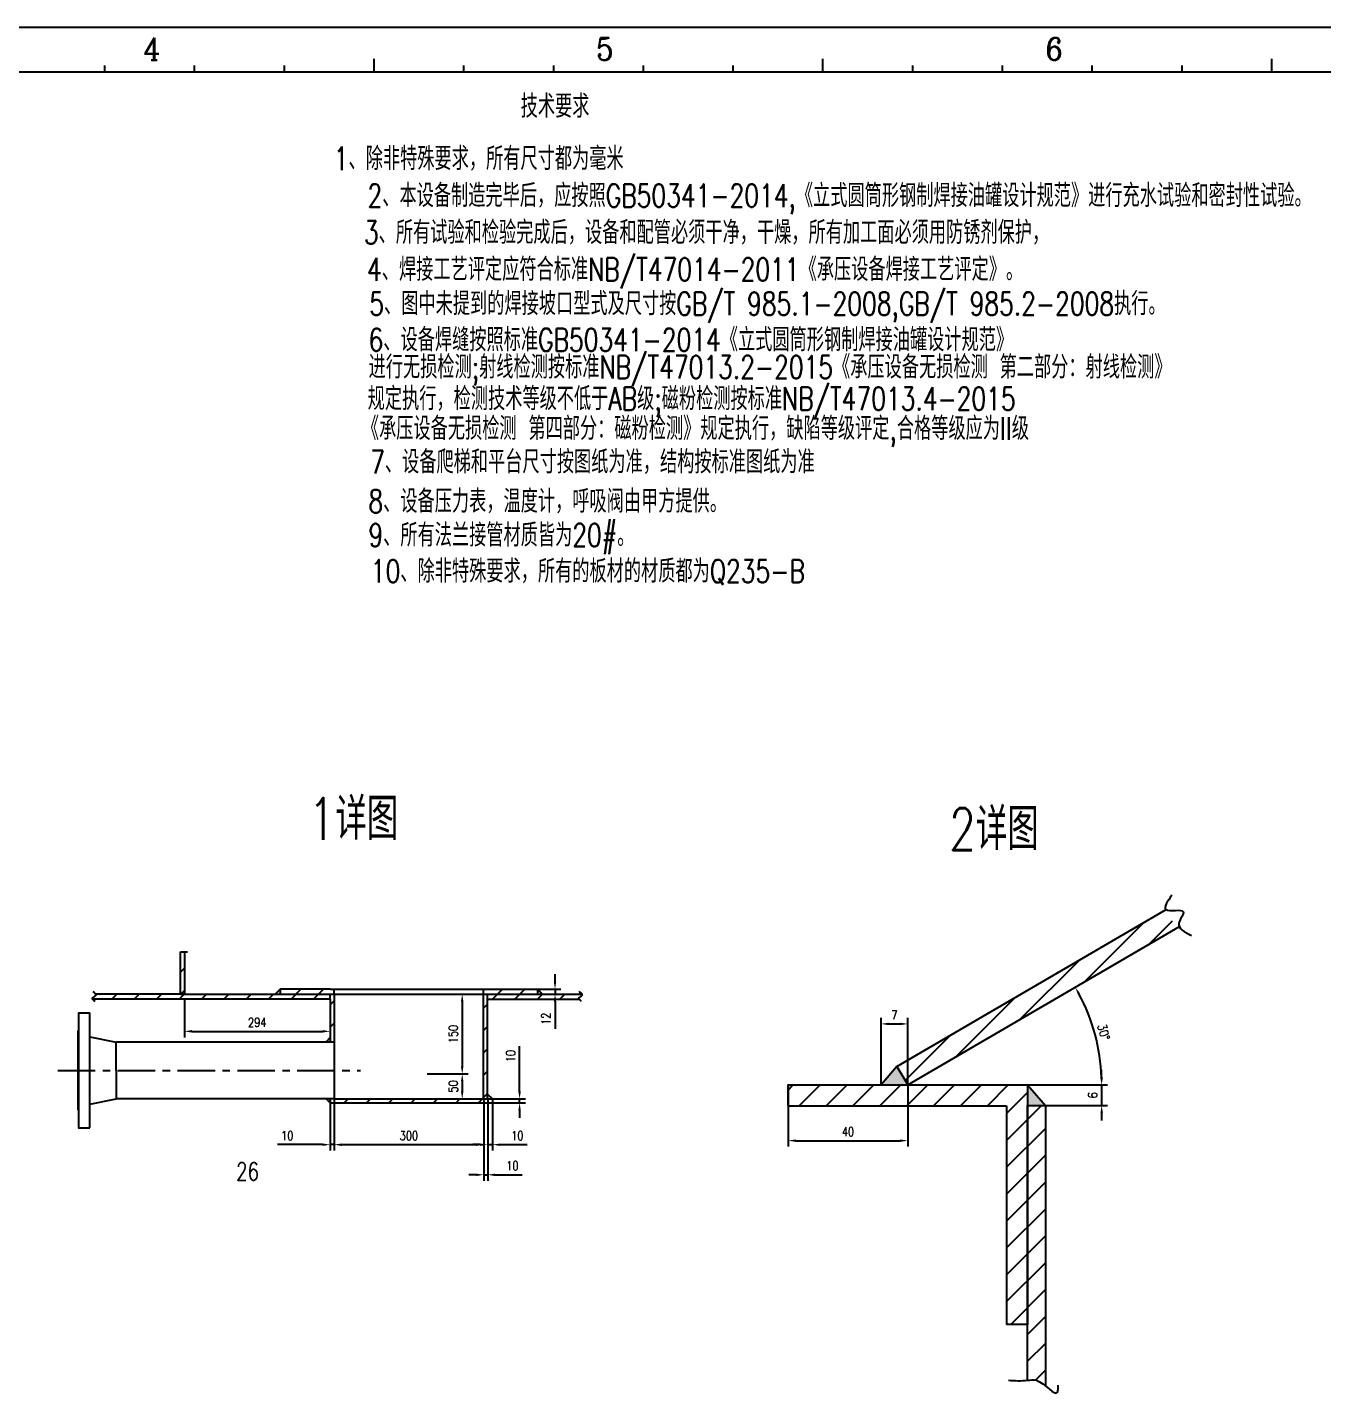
# Model space of a CAD drawing. Header units: inches. Extents: x 8294 to 169867, y -71555 to 12235.
# Drawn here: x 147671 to 160655, y -58553 to -44825 of the extents above; entities that cross this region are included whole.
import ezdxf
from ezdxf.enums import TextEntityAlignment as Align

# ---------------------------------------------------------------- set-up
doc = ezdxf.new("R2010")
doc.units = ezdxf.units.IN
doc.header["$LTSCALE"] = 300
doc.linetypes.add('CENTER', pattern=[2, 1.25, -0.25, 0.25, -0.25])
for name, color, linetype in [('2细线层', 4, 'Continuous'), ('3中心线层', 1, 'CENTER'), ('5剖面线层', 2, 'Continuous'), ('7标注层', 4, 'Continuous'), ('图框层', 7, 'Continuous')]:
    doc.layers.add(name, color=color, linetype=linetype)
doc.styles.add('cooec', font='romans.shx', dxfattribs={"width": 0.5, "bigfont": 'hztxt.shx'})
doc.styles.add('ROMANC', font='romanc.shx', dxfattribs={"width": 0.75})
doc.styles.add('TH_GBDIM', font='romans.shx', dxfattribs={"width": 0.8, "bigfont": 'gbcbig.shx'})
doc.dimstyles.new('TH_GBDIM', dxfattribs={"dimscale": 30, "dimtxt": 3, "dimasz": 2.5, "dimexe": 2, "dimexo": 0, "dimgap": 1.5, "dimtad": 1, "dimdec": 0, "dimzin": 0, "dimdsep": 46, "dimtxsty": 'TH_GBDIM', "dimcen": 2.5, "dimclrd": 130, "dimclre": 130, "dimclrt": 3, "dimadec": 0, "dimazin": 0, "dimtfac": 0.714286, "dimtdec": 0, "dimtmove": 0, "dimatfit": 3, "dimfxl": 1, "dimtzin": 0, "dimlwd": -1, "dimlwe": -1, "dimarcsym": 0})

# ---------------------------------------------------------------- blocks, each defined once
blk = doc.blocks.new('PC_PAPER_BLOCK')
at = {"layer": '2细线层'}
for p, q in [((816, 584), (-25, 584)), ((400, 574), (400, 577)), ((500, 574), (500, 577)), ((600, 574), (600, 577)), ((340, 574), (340, 575.5)), ((360, 574), (360, 575.5)), ((380, 574), (380, 575.5)), ((420, 574), (420, 575.5)), ((440, 574), (440, 575.5)), ((460, 574), (460, 575.5)), ((480, 574), (480, 575.5)), ((520, 574), (520, 575.5)), ((540, 574), (540, 575.5)), ((560, 574), (560, 575.5)), ((580, 574), (580, 575.5))]:
    blk.add_line(p, q, dxfattribs=at)
at = {"layer": '图框层'}
blk.add_line((806, 574), (0, 574), dxfattribs=at)
at = {"layer": '2细线层', "style": 'ROMANC', "width": 0.9}
for s, p in [('4', (348.58, 576.67)), ('5', (449.48, 576.67)), ('6', (549.58, 576.67))]:
    blk.add_text(s, height=5, dxfattribs=at).set_placement(p)
blk = doc.blocks.new('*D96')
at = {"color": 130, "transparency": 16777216}
blk.add_line((157697, -55428), (158500, -55428), dxfattribs=at)
blk.add_arc((156497, -55428), 1944, 2.2111, 28.0294, dxfattribs=at)
for points in [[(158201, -54521), (158223, -54509), (158176, -54450)], [(158451, -55353), (158426, -55354), (158440, -55428)]]:
    blk.add_solid(points, dxfattribs=at)
at = {"layer": 'Defpoints', "color": 0, "transparency": 16777216}
for p in [(159177, -53866), (158410, -55088), (155297, -55428), (156497, -55428), (157697, -55428)]:
    blk.add_point(p, dxfattribs=at)
at = {"color": 3, "transparency": 16777216, "insert": (158460, -54898), "char_height": 90, "attachment_point": 5, "rotation": 285.1203, "style": 'TH_GBDIM'}
blk.add_mtext('30°', dxfattribs=at)
blk = doc.blocks.new('*D97')
at = {"color": 130, "transparency": 16777216}
for p, q in [((158440, -55353), (158440, -55278)), ((157697, -55428), (158500, -55428)), ((158440, -55428), (158440, -55634)), ((157697, -55634), (158500, -55634)), ((158440, -55709), (158440, -55784))]:
    blk.add_line(p, q, dxfattribs=at)
for points in [[(158428, -55353), (158453, -55353), (158440, -55428)], [(158428, -55709), (158453, -55709), (158440, -55634)]]:
    blk.add_solid(points, dxfattribs=at)
at = {"layer": 'Defpoints', "color": 0, "transparency": 16777216}
for p in [(157697, -55428), (157697, -55634), (158440, -55634)]:
    blk.add_point(p, dxfattribs=at)
at = {"color": 3, "transparency": 16777216, "insert": (158350, -55531), "char_height": 90, "attachment_point": 5, "rotation": 90, "style": 'TH_GBDIM'}
blk.add_mtext('6', dxfattribs=at)
blk = doc.blocks.new('*D98')
at = {"color": 130, "transparency": 16777216}
for p, q in [((156229, -55428), (156229, -54756)), ((156497, -55428), (156497, -54756)), ((156304, -54816), (156422, -54816))]:
    blk.add_line(p, q, dxfattribs=at)
for points in [[(156304, -54804), (156304, -54829), (156229, -54816)], [(156422, -54804), (156422, -54829), (156497, -54816)]]:
    blk.add_solid(points, dxfattribs=at)
at = {"layer": 'Defpoints', "color": 0, "transparency": 16777216}
for p in [(156497, -54816), (156229, -55428), (156497, -55428)]:
    blk.add_point(p, dxfattribs=at)
at = {"color": 3, "transparency": 16777216, "insert": (156363, -54726), "char_height": 90, "attachment_point": 5, "style": 'TH_GBDIM'}
blk.add_mtext('7', dxfattribs=at)
blk = doc.blocks.new('*D99')
at = {"color": 130, "transparency": 16777216}
for p, q in [((155297, -55428), (155297, -56047)), ((156497, -55428), (156497, -56047)), ((155372, -55987), (156422, -55987))]:
    blk.add_line(p, q, dxfattribs=at)
for points in [[(155372, -55974), (155372, -55999), (155297, -55987)], [(156422, -55974), (156422, -55999), (156497, -55987)]]:
    blk.add_solid(points, dxfattribs=at)
at = {"layer": 'Defpoints', "color": 0, "transparency": 16777216}
for p in [(155297, -55428), (156497, -55428), (156497, -55987)]:
    blk.add_point(p, dxfattribs=at)
at = {"color": 3, "transparency": 16777216, "insert": (155897, -55897), "char_height": 90, "attachment_point": 5, "style": 'TH_GBDIM'}
blk.add_mtext('40', dxfattribs=at)
blk = doc.blocks.new('*D103')
at = {"color": 130, "transparency": 16777216}
for p, q in [((151778, -54518), (152090, -54518)), ((152030, -54593), (152030, -55243)), ((151778, -55318), (152090, -55318))]:
    blk.add_line(p, q, dxfattribs=at)
for points in [[(152017, -54593), (152042, -54593), (152030, -54518)], [(152017, -55243), (152042, -55243), (152030, -55318)]]:
    blk.add_solid(points, dxfattribs=at)
at = {"layer": 'Defpoints', "color": 0, "transparency": 16777216}
for p in [(151778, -54518), (151778, -55318), (152030, -55318)]:
    blk.add_point(p, dxfattribs=at)
at = {"color": 3, "transparency": 16777216, "insert": (151940, -54918), "char_height": 90, "attachment_point": 5, "rotation": 90, "style": 'TH_GBDIM'}
blk.add_mtext('150', dxfattribs=at)
blk = doc.blocks.new('*D104')
at = {"color": 130, "transparency": 16777216}
for p, q in [((149245, -54568), (149245, -54951)), ((150705, -54703), (150705, -54951)), ((149320, -54891), (150630, -54891))]:
    blk.add_line(p, q, dxfattribs=at)
for points in [[(149320, -54878), (149320, -54903), (149245, -54891)], [(150630, -54878), (150630, -54903), (150705, -54891)]]:
    blk.add_solid(points, dxfattribs=at)
at = {"layer": 'Defpoints', "color": 0, "transparency": 16777216}
for p in [(149245, -54568), (150705, -54703), (150705, -54891)]:
    blk.add_point(p, dxfattribs=at)
at = {"color": 3, "transparency": 16777216, "insert": (149975, -54801), "char_height": 90, "attachment_point": 5, "style": 'TH_GBDIM'}
blk.add_mtext('294', dxfattribs=at)
blk = doc.blocks.new('*D100')
at = {"color": 130, "transparency": 16777216}
for p, q in [((150745, -55568), (150745, -56087)), ((152245, -55568), (152245, -56087)), ((150820, -56027), (152170, -56027))]:
    blk.add_line(p, q, dxfattribs=at)
for points in [[(150820, -56015), (150820, -56040), (150745, -56027)], [(152170, -56015), (152170, -56040), (152245, -56027)]]:
    blk.add_solid(points, dxfattribs=at)
at = {"layer": 'Defpoints', "color": 0, "transparency": 16777216}
for p in [(150745, -55568), (152245, -55568), (152245, -56027)]:
    blk.add_point(p, dxfattribs=at)
at = {"color": 3, "transparency": 16777216, "insert": (151495, -55937), "char_height": 90, "attachment_point": 5, "style": 'TH_GBDIM'}
blk.add_mtext('300', dxfattribs=at)
blk = doc.blocks.new('*D101')
at = {"color": 130, "transparency": 16777216}
for p, q in [((151678, -55318), (152090, -55318)), ((152030, -55393), (152030, -55493)), ((151678, -55568), (152090, -55568))]:
    blk.add_line(p, q, dxfattribs=at)
for points in [[(152017, -55393), (152042, -55393), (152030, -55318)], [(152017, -55493), (152042, -55493), (152030, -55568)]]:
    blk.add_solid(points, dxfattribs=at)
at = {"layer": 'Defpoints', "color": 0, "transparency": 16777216}
for p in [(151678, -55318), (151678, -55568), (152030, -55568)]:
    blk.add_point(p, dxfattribs=at)
at = {"color": 3, "transparency": 16777216, "insert": (151940, -55443), "char_height": 90, "attachment_point": 5, "rotation": 90, "style": 'TH_GBDIM'}
blk.add_mtext('50', dxfattribs=at)
blk = doc.blocks.new('*D105')
at = {"color": 130, "transparency": 16777216}
for p, q in [((152605, -55493), (152605, -55041)), ((152335, -55568), (152665, -55568)), ((152605, -55608), (152605, -55568)), ((152335, -55608), (152665, -55608)), ((152605, -55683), (152605, -55758))]:
    blk.add_line(p, q, dxfattribs=at)
for points in [[(152592, -55493), (152617, -55493), (152605, -55568)], [(152592, -55683), (152617, -55683), (152605, -55608)]]:
    blk.add_solid(points, dxfattribs=at)
at = {"layer": 'Defpoints', "color": 0, "transparency": 16777216}
for p in [(152335, -55568), (152335, -55608), (152605, -55608)]:
    blk.add_point(p, dxfattribs=at)
at = {"color": 3, "transparency": 16777216, "insert": (152515, -55140), "char_height": 90, "attachment_point": 5, "rotation": 90, "style": 'TH_GBDIM'}
blk.add_mtext('10', dxfattribs=at)
blk = doc.blocks.new('*D106')
at = {"color": 130, "transparency": 16777216}
for p, q in [((152960, -54393), (152960, -54318)), ((152785, -54468), (153020, -54468)), ((152960, -54468), (152960, -54518)), ((152785, -54518), (153020, -54518)), ((152960, -54593), (152960, -54864))]:
    blk.add_line(p, q, dxfattribs=at)
for points in [[(152948, -54393), (152973, -54393), (152960, -54468)], [(152948, -54593), (152973, -54593), (152960, -54518)]]:
    blk.add_solid(points, dxfattribs=at)
at = {"layer": 'Defpoints', "color": 0, "transparency": 16777216}
for p in [(152785, -54468), (152785, -54518), (152960, -54518)]:
    blk.add_point(p, dxfattribs=at)
at = {"color": 3, "transparency": 16777216, "insert": (152870, -54766), "char_height": 90, "attachment_point": 5, "rotation": 90, "style": 'TH_GBDIM'}
blk.add_mtext('12', dxfattribs=at)
blk = doc.blocks.new('*D102')
at = {"color": 130, "transparency": 16777216}
for p, q in [((150745, -55268), (150745, -56087)), ((150705, -55568), (150705, -56087)), ((150630, -56027), (150178, -56027)), ((150745, -56027), (150705, -56027)), ((150820, -56027), (150895, -56027))]:
    blk.add_line(p, q, dxfattribs=at)
for points in [[(150630, -56015), (150630, -56040), (150705, -56027)], [(150820, -56015), (150820, -56040), (150745, -56027)]]:
    blk.add_solid(points, dxfattribs=at)
at = {"layer": 'Defpoints', "color": 0, "transparency": 16777216}
for p in [(150745, -55268), (150705, -55568), (150745, -56027)]:
    blk.add_point(p, dxfattribs=at)
at = {"color": 3, "transparency": 16777216, "insert": (150276, -55937), "char_height": 90, "attachment_point": 5, "style": 'TH_GBDIM'}
blk.add_mtext('10', dxfattribs=at)
blk = doc.blocks.new('*D107')
at = {"color": 130, "transparency": 16777216}
for p, q in [((152245, -55568), (152245, -56389)), ((152285, -55568), (152285, -56389)), ((152170, -56329), (152095, -56329)), ((152245, -56329), (152285, -56329)), ((152360, -56329), (152631, -56329))]:
    blk.add_line(p, q, dxfattribs=at)
for points in [[(152170, -56317), (152170, -56342), (152245, -56329)], [(152360, -56317), (152360, -56342), (152285, -56329)]]:
    blk.add_solid(points, dxfattribs=at)
at = {"layer": 'Defpoints', "color": 0, "transparency": 16777216}
for p in [(152245, -55568), (152285, -55568), (152285, -56329)]:
    blk.add_point(p, dxfattribs=at)
at = {"color": 3, "transparency": 16777216, "insert": (152533, -56239), "char_height": 90, "attachment_point": 5, "style": 'TH_GBDIM'}
blk.add_mtext('10', dxfattribs=at)
blk = doc.blocks.new('*D108')
at = {"color": 130, "transparency": 16777216}
for p, q in [((152285, -55608), (152285, -56087)), ((152335, -55608), (152335, -56087)), ((152210, -56027), (152135, -56027)), ((152285, -56027), (152335, -56027)), ((152410, -56027), (152681, -56027))]:
    blk.add_line(p, q, dxfattribs=at)
for points in [[(152210, -56015), (152210, -56040), (152285, -56027)], [(152410, -56015), (152410, -56040), (152335, -56027)]]:
    blk.add_solid(points, dxfattribs=at)
at = {"layer": 'Defpoints', "color": 0, "transparency": 16777216}
for p in [(152285, -55608), (152335, -55608), (152335, -56027)]:
    blk.add_point(p, dxfattribs=at)
at = {"color": 3, "transparency": 16777216, "insert": (152583, -55937), "char_height": 90, "attachment_point": 5, "style": 'TH_GBDIM'}
blk.add_mtext('10', dxfattribs=at)

msp = doc.modelspace()

# ---------------------------------------------------------------- hatches: boundary and pattern name
h = msp.add_hatch(color=256)
h.dxf.hatch_style = 1
h.paths.add_polyline_path([(150204.7, -54467.9), (150155.8, -54517.9), (150204.7, -54517.9)])
h.paths.add_polyline_path([(152784.7, -54467.9), (152784.7, -54517.9), (152833.6, -54517.9)])
h = msp.add_hatch(color=256)
h.dxf.hatch_style = 1
h.paths.add_polyline_path([(150704.7, -54951), (150661.4, -54997.9), (150704.7, -54997.9)])
h.paths.add_polyline_path([(150704.7, -55567.9), (150665.8, -55567.9), (150704.7, -55607.9)])
h.paths.add_polyline_path([(152284.7, -55520.6), (152284.7, -55567.9), (152334.7, -55567.9)])
h = msp.add_hatch(color=256)
h.dxf.hatch_style = 1
h.paths.add_polyline_path([(156228.8, -55428.5), (156496.8, -55428.5), (156388.4, -55242.5)])
h.paths.add_polyline_path([(157696.8, -55428.5), (157696.8, -55633.8), (157876.8, -55633.8)])
at = {"layer": '5剖面线层'}
h = msp.add_hatch(dxfattribs=at)
h.set_pattern_fill('ANSI31', color=256, scale=60)
h.set_pattern_definition([(45, (110642.08, -94208.32), (-134.70384, 134.70384), [])])
edge = h.paths.add_edge_path()
edge.add_spline(control_points=[(159176.6, -53866.3), (159153.6, -53846.6), (159122.1, -53792.6), (159237.7, -53660.3), (159131.1, -53669), (159085.7, -53670.1)], knot_values=[185.98168, 185.98168, 185.98168, 185.98168, 257.975125, 357.6525909, 446.1548222, 446.1548222, 446.1548222, 446.1548222], degree=3, periodic=0)
edge.add_line((159085.7, -53670.1), (156388.4, -55242.5))
edge.add_line((156388.4, -55242.5), (156496.8, -55428.5))
edge.add_line((156496.8, -55428.5), (159176.6, -53866.3))
h.paths.add_polyline_path([(157696.8, -55428.5), (155296.8, -55428.5), (155296.8, -55638.5), (157486.8, -55638.5), (157486.8, -57828.5), (157696.8, -57828.5), (157696.8, -55633.8)])
edge = h.paths.add_edge_path()
edge.add_line((157876.8, -55633.8), (157696.8, -55633.8))
edge.add_line((157696.8, -55633.8), (157696.8, -57828.5))
edge.add_line((157696.8, -57828.5), (157696.8, -58389.4))
edge.add_spline(control_points=[(157696.8, -58389.4), (157726, -58385.9), (157782, -58374.3), (157847.2, -58420.8), (157876.8, -58444.5)], knot_values=[6.3667002, 6.3667002, 6.3667002, 6.3667002, 9.3462204, 12.1478097, 12.1478097, 12.1478097, 12.1478097], degree=3, periodic=0)
edge.add_line((157876.8, -58444.5), (157876.8, -55633.8))
h = msp.add_hatch(dxfattribs=at)
h.set_pattern_fill('ANSI31', color=256, scale=50)
h.set_pattern_definition([(45, (57682.85, -79622.04), (-112.2532, 112.2532), [])])
edge = h.paths.add_edge_path()
edge.add_spline(control_points=[(148354, -54517.9), (148356.9, -54522.9), (148359.4, -54538.6), (148316.5, -54551.4), (148320.7, -54564.5), (148323.2, -54567.9)], knot_values=[32.0387935, 32.0387935, 32.0387935, 32.0387935, 50.7701731, 93.9073801, 107.8342046, 107.8342046, 107.8342046, 107.8342046], degree=3, periodic=0)
edge.add_line((148323.2, -54567.9), (150704.7, -54567.9))
edge.add_line((150704.7, -54567.9), (150704.7, -54517.9))
edge.add_line((150704.7, -54517.9), (149244.7, -54517.9))
edge.add_line((149244.7, -54517.9), (148354, -54517.9))
h.paths.add_polyline_path([(150704.7, -54467.9), (150204.7, -54467.9), (150204.7, -54517.9), (150704.7, -54517.9)])
h.paths.add_polyline_path([(152784.7, -54467.9), (152284.7, -54467.9), (152284.7, -54517.9), (152784.7, -54517.9)])
edge = h.paths.add_edge_path()
edge.add_spline(control_points=[(153198.5, -54567.9), (153195.4, -54564.1), (153190, -54550.5), (153233, -54537.7), (153231.4, -54522.5), (153229, -54517.9)], knot_values=[33.4453323, 33.4453323, 33.4453323, 33.4453323, 48.940836, 92.078043, 109.4028838, 109.4028838, 109.4028838, 109.4028838], degree=3, periodic=0)
edge.add_line((153229, -54517.9), (152284.7, -54517.9))
edge.add_line((152284.7, -54517.9), (152284.7, -54567.9))
edge.add_line((152284.7, -54567.9), (153198.5, -54567.9))
h.paths.add_polyline_path([(150744.7, -54517.9), (150704.7, -54517.9), (150704.7, -54567.9), (150704.7, -54997.9), (150744.7, -55000.4)])
h.paths.add_polyline_path([(152284.7, -54517.9), (152244.7, -54517.9), (152244.7, -55567.9), (152284.7, -55567.9)])
h.paths.add_polyline_path([(152284.7, -55567.9), (150744.7, -55567.9), (150704.7, -55567.9), (150704.7, -55607.9), (152284.7, -55607.9)])

# ---------------------------------------------------------------- linework, layer by layer
for p, q in [((156388.4, -55242.5), (159085.7, -53670.1)), ((156496.8, -55428.5), (159221.7, -53839.9)), ((149204.7, -54517.9), (149204.7, -54092.9)), ((149204.7, -54092.9), (149276.7, -54092.9)), ((149244.7, -54092.9), (149244.7, -54517.9)), ((150204.7, -54467.9), (150155.8, -54517.9)), ((150704.7, -54467.9), (150204.7, -54467.9)), ((150204.7, -54467.9), (150204.7, -54517.9)), ((150704.7, -54467.9), (151774.9, -54467.9)), ((150744.7, -54517.9), (150744.7, -54467.9)), ((151774.9, -54467.9), (152284.7, -54467.9)), ((152244.7, -54517.9), (152244.7, -54467.9)), ((152284.7, -54467.9), (152784.7, -54467.9)), ((152784.7, -54467.9), (152784.7, -54517.9)), ((152784.7, -54467.9), (152833.6, -54517.9)), ((150704.7, -54567.9), (148323.2, -54567.9)), ((149244.7, -54517.9), (148354, -54517.9)), ((149204.7, -54517.9), (149244.7, -54517.9)), ((149244.7, -54517.9), (151207, -54517.9)), ((150704.7, -54567.9), (150704.7, -54517.9)), ((150704.7, -54567.9), (150704.7, -54997.9)), ((150744.7, -54517.9), (150744.7, -55567.9)), ((151207, -54517.9), (151778.5, -54517.9)), ((151778.5, -54517.9), (153229, -54517.9)), ((152244.7, -55567.9), (152244.7, -54517.9)), ((152284.7, -55567.9), (152284.7, -54517.9)), ((152284.7, -54567.9), (153198.5, -54567.9)), ((148296.2, -54945.4), (148559.7, -54997.9)), ((148559.7, -55282.9), (148559.7, -54997.9)), ((150744.7, -54997.9), (148559.7, -54997.9)), ((150704.7, -54951), (150661.4, -54997.9)), ((148559.7, -55282.9), (148559.7, -55567.9)), ((156388.4, -55242.5), (156228.8, -55428.5)), ((156388.4, -55242.5), (156496.8, -55428.5)), ((157696.8, -55428.5), (157876.8, -55633.8)), ((148296.2, -55620.4), (148559.7, -55567.9)), ((150744.7, -55567.9), (148559.7, -55567.9)), ((150704.7, -55607.9), (150665.8, -55567.9)), ((150704.7, -55567.9), (150704.7, -55607.9)), ((150744.7, -55567.9), (152334.7, -55567.9)), ((152334.7, -55567.9), (152284.7, -55520.6)), ((152334.7, -55567.9), (152334.7, -55607.9)), ((150704.7, -55607.9), (152334.7, -55607.9)), ((155296.8, -55638.5), (157486.8, -55638.5)), ((157486.8, -55638.5), (157486.8, -57828.5))]:
    msp.add_line(p, q)
for points in [[(148296.2, -55857.9), (148296.2, -54707.9), (148184.7, -54707.9), (148184.7, -55857.9)], [(148184.7, -55675.4), (148184.7, -54890.4), (148174.7, -54890.4), (148174.7, -55675.4)]]:
    msp.add_lwpolyline(points, close=True)
for points in [[(155296.8, -55638.5), (155296.8, -55428.5), (157696.8, -55428.5), (157696.8, -57828.5), (157486.8, -57828.5)], [(157696.8, -58389.4), (157696.8, -55633.8), (157876.8, -55633.8), (157876.8, -58444.5)]]:
    msp.add_lwpolyline(points)
for points in [[(159144.6, -53526.2), (159085.3, -53669.8), (159257.9, -53692.1), (159214.7, -53803.7), (159339.7, -53930.1)], [(148326.3, -54490.1), (148355, -54532), (148320.8, -54558.3), (148348.8, -54588.6)], [(153200.7, -54488.9), (153229.4, -54530.8), (153195.2, -54557.2), (153223.2, -54587.4)], [(157505.8, -58389.4), (157696.8, -58389.4), (157786.2, -58389.4), (157996.5, -58508.5), (158003.5, -58438.4)]]:
    msp.add_spline(points, degree=3)
at = {"layer": '3中心线层'}
msp.add_line((147976.8, -55282.9), (151011.2, -55282.9), dxfattribs=at)
at = {"layer": '5剖面线层', "linetype": 'Continuous'}
for p, q in [((149204.7, -54297.1), (149244.7, -54257.1)), ((149204.7, -54521.6), (149244.7, -54481.6))]:
    msp.add_line(p, q, dxfattribs=at)

# ---------------------------------------------------------------- block references
at = {"layer": '7标注层', "xscale": 45, "yscale": 45, "zscale": 45}
msp.add_blockref('PC_PAPER_BLOCK', (133146.6, -71104.8), dxfattribs=at)

# ---------------------------------------------------------------- texts
at = {"layer": '7标注层', "style": 'cooec', "width": 0.75}
for s, height, p in [('技术要求', 229.82, (152960.8, -45604)), ('1、除非特殊要求，所有尺寸都为毫米', 229.824, (152195.2, -46130.7)), ('1详图', 420, (150937.8, -52738.3)), ('2详图', 420, (157359.4, -52840.5)), ('26', 179.2, (149877.9, -56295.3))]:
    msp.add_text(s, height=height, dxfattribs=at).set_placement(p, align=Align.MIDDLE)
for s, p in [('2、本设备制造完毕后，应按照GB50341-2014,《立式圆筒形钢制焊接油罐设计规范》进行充水试验和密封性试验。', (151080.3, -46511.3)), ('3、所有试验和检验完成后，设备和配管必须干净，干燥，所有加工面必须用防锈剂保护，', (151044.3, -46880.8)), ('4、焊接工艺评定应符合标准NB/T47014-2011《承压设备焊接工艺评定》。', (151076, -47251.2)), ('5、图中未提到的焊接坡口型式及尺寸按GB/T 985.1-2008,GB/T 985.2-2008执行。 ', (151098.6, -47595.2)), ('6、设备焊缝按照标准GB50341-2014《立式圆筒形钢制焊接油罐设计规范》', (151091.2, -47957.3)), ('进行无损检测;射线检测按标准NB/T47013.2-2015《承压设备无损检测 第二部分：射线检测》', (151091.2, -48230.6)), ('规定执行，检测技术等级不低于AB级;磁粉检测按标准NB/T47013.4-2015', (151082, -48547.7)), ('《承压设备无损检测 第四部分：磁粉检测》规定执行，缺陷等级评定,合格等级应为II级', (151023.7, -48846.2)), ('7、设备爬梯和平台尺寸按图纸为准，结构按标准图纸为准', (151106.9, -49181.8)), ('8、设备压力表，温度计，呼吸阀由甲方提供。', (151089.5, -49576.1)), ('9、所有法兰接管材质皆为20#。', (151089.5, -49915.5)), ('10、除非特殊要求，所有的板材的材质都为Q235-B', (151114, -50276.9))]:
    msp.add_text(s, height=229.824, dxfattribs=at).set_placement(p, align=Align.MIDDLE_LEFT)

# ---------------------------------------------------------------- dimensions: what is measured, and where the dimension line sits
dim = msp.add_angular_dim_2l(base=(158410.3, -55088.3), line1=((155296.8, -55428.5), (157696.8, -55428.5)), line2=((156496.8, -55428.5), (159176.6, -53866.3)), dimstyle='TH_GBDIM')
dim.commit()
dim.dimension.update_dxf_attribs({"geometry": '*D96', "text_midpoint": (158459.9, -54898)})
for base, p1, p2, text, picture, middle in [((152960.2, -54517.9), (152784.7, -54467.9), (152784.7, -54517.9), '12', '*D106', (152870.2, -54766)), ((152029.7, -55317.9), (151778.5, -54517.9), (151778.5, -55317.9), '150', '*D103', (151939.7, -54917.9))]:
    dim = msp.add_linear_dim(base=base, p1=p1, p2=p2, angle=90, text=text, dimstyle='TH_GBDIM')
    dim.commit()
    dim.dimension.update_dxf_attribs({"geometry": picture, "text_midpoint": middle})
for base, p1, p2, text, picture, middle in [((150704.7, -54890.9), (149244.7, -54567.9), (150704.7, -54702.8), '294', '*D104', (149974.7, -54800.9)), ((156496.8, -55986.5), (155296.8, -55428.5), (156496.8, -55428.5), '40', '*D99', (155896.8, -55896.5)), ((152244.7, -56027.3), (150744.7, -55567.9), (152244.7, -55567.9), '300', '*D100', (151494.7, -55937.3)), ((152284.7, -56329.2), (152244.7, -55567.9), (152284.7, -55567.9), '10', '*D107', (152532.8, -56239.2)), ((152334.7, -56027.3), (152284.7, -55607.9), (152334.7, -55607.9), '10', '*D108', (152582.8, -55937.3))]:
    dim = msp.add_linear_dim(base=base, p1=p1, p2=p2, text=text, dimstyle='TH_GBDIM')
    dim.commit()
    dim.dimension.update_dxf_attribs({"geometry": picture, "text_midpoint": middle})
for base, p1, p2, text, picture, middle in [((156496.8, -54816.2), (156228.8, -55428.5), (156496.8, -55428.5), '7', '*D98', (156362.8, -54816.2)), ((150744.7, -56027.3), (150704.7, -55567.9), (150744.7, -55267.9), '10', '*D102', (150276.3, -56027.3))]:
    dim = msp.add_linear_dim(base=base, p1=p1, p2=p2, text=text, dimstyle='TH_GBDIM')
    dim.commit()
    dim.dimension.update_dxf_attribs({"geometry": picture, "text_midpoint": middle, "dimtype": 160})
for base, p1, p2, text, picture, middle in [((152604.9, -55607.9), (152334.7, -55567.9), (152334.7, -55607.9), '10', '*D105', (152604.9, -55139.5)), ((152029.7, -55567.9), (151678.1, -55317.9), (151678.1, -55567.9), '50', '*D101', (152029.7, -55442.9)), ((158440.3, -55633.8), (157696.8, -55428.5), (157696.8, -55633.8), '6', '*D97', (158440.3, -55531.1))]:
    dim = msp.add_linear_dim(base=base, p1=p1, p2=p2, angle=90, text=text, dimstyle='TH_GBDIM')
    dim.commit()
    dim.dimension.update_dxf_attribs({"geometry": picture, "text_midpoint": middle, "dimtype": 160})

doc.saveas('drawing.dxf')
